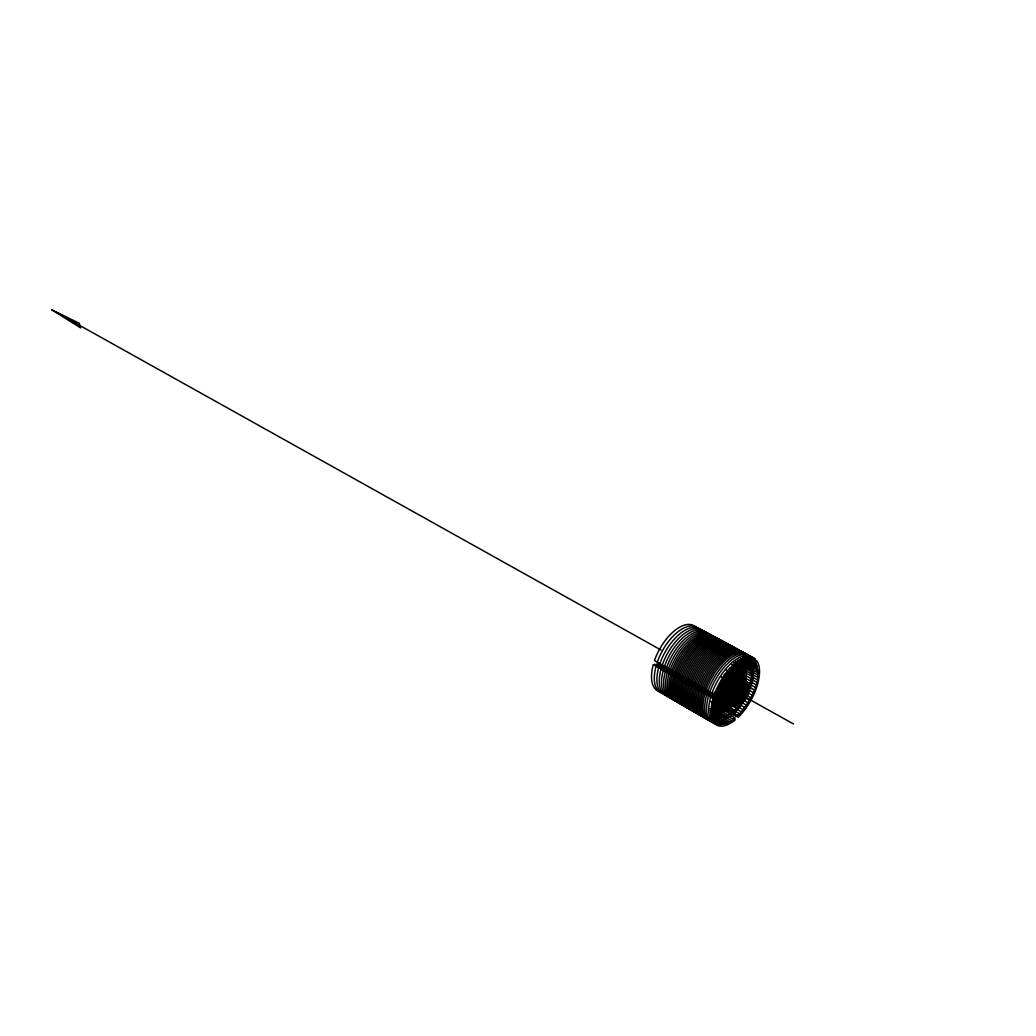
<?xml version="1.0" encoding="UTF-8"?>
<svg xmlns="http://www.w3.org/2000/svg" width="1036" height="1036" viewBox="0 0 1036 1036"><rect width="100%" height="100%" fill="white"/><g stroke="black" fill="none" stroke-linecap="round" stroke-linejoin="round"><path stroke-width="1.5" d="M748.614 689.251L751.618 677.712L751.061 668.414L749.585 665.423L739.963 660.113M716.977 700.465L717.534 694.664L719.657 688.033L723.102 681.494M743.68 677.945L743.757 677.22M743.977 678.412L744.12 676.974M725.459 700.983L726.262 695.039L717.961 690.235M733.592 672.157L745.156 678.541L746.14 684.278L743.382 682.633M743.731 682.569L746.503 684.058L746.71 682.582L743.939 681.053M733.462 701.657L734.692 695.48M737.49 679.124L747.306 684.55L748.886 688.254L747.642 694.496L736.531 688.305M661.784 667.249L662.328 664.905M745.285 680.963L746.257 673.866L745.532 668.09L744.301 665.5L738.681 662.392M656.306 665.798L656.746 664.037L713.195 695.972L712.729 697.772M657.899 665.229L658.274 663.752L714.762 695.687C713.118 702.304 711.369 711.369 717.352 716.342M659.531 667.624L659.984 665.863M662.496 669.308L662.949 667.547M665.203 670.836L665.643 669.075M667.65 672.222L668.103 670.46M669.891 673.491L670.344 671.729M671.924 674.656L672.377 672.882M675.459 676.65L675.912 674.876M676.987 677.518L677.453 675.744M678.438 678.347L678.904 676.573M679.901 679.163L680.354 677.389M681.351 679.992L681.805 678.217M682.802 680.82L683.268 679.033M684.265 681.636L684.731 679.862M685.728 682.465L686.182 680.691M687.192 683.294L687.645 681.52M688.655 684.123L689.121 682.348M690.118 684.964L690.585 683.177M691.595 685.793L692.048 684.006M693.058 686.622L693.524 684.848M694.534 687.464L695.001 685.677M696.011 688.293L696.477 686.505M698.963 689.963L699.429 688.189M726.663 709.284L737.891 715.669C750.504 702.486 772.882 665.643 744.431 656.979M700.44 690.805L700.906 689.018M701.916 691.647L702.395 689.859M703.405 692.488L703.871 690.701M704.894 693.33L705.361 691.543M706.513 694.25L706.979 692.462M708.352 695.285L708.818 693.498M710.437 696.477L710.916 694.677M711.978 694.327L712.289 693.123M654.804 664.18L714.646 697.966C706.902 713.571 719.062 734.278 735.21 718.026L731.002 715.63M656.125 665.967L656.06 666.213A37.348 18.518 -61.1 0 0 662.017 693.188M658.728 667.456L658.663 667.689A37.387 18.493 -61.1 0 0 666.951 695.169M661.136 668.816L661.059 669.049A37.425 18.467 -61.1 0 0 669.321 696.529M663.377 670.085L663.299 670.318A37.464 18.441 -61.1 0 0 670.318 697.629M665.449 671.263L665.371 671.496A37.503 18.428 -61.1 0 0 673.568 698.989M667.352 672.338L667.288 672.571A37.529 18.402 -61.1 0 0 675.446 700.077M669.101 673.322L669.023 673.555A37.568 18.389 -61.1 0 0 674.824 700.595M670.706 674.242L670.642 674.475A37.594 18.363 -61.1 0 0 678.761 701.994M672.157 675.058L672.092 675.304A37.607 18.35 -61.1 0 0 678.994 702.641M673.607 675.886L673.542 676.12A37.633 18.337 -61.1 0 0 681.623 703.638M675.019 676.689L674.954 676.922A37.659 18.324 -61.1 0 0 681.817 704.273M676.43 677.479L676.366 677.725A37.684 18.311 -61.1 0 0 682.077 704.778M677.842 678.282L677.777 678.515A37.71 18.298 -61.1 0 0 684.602 705.879M679.253 679.085L679.189 679.318A37.736 18.285 -61.2 0 0 686 706.682M680.678 679.888L680.6 680.121A37.749 18.272 -61.2 0 0 688.59 707.666M682.089 680.691L682.025 680.924A37.775 18.259 -61.2 0 0 689.989 708.469M683.514 681.494L683.436 681.74A37.801 18.234 -61.2 0 0 689.057 708.805M684.938 682.31L684.861 682.543A37.827 18.221 -61.2 0 0 691.595 709.919M686.35 683.112L686.285 683.346A37.853 18.208 -61.2 0 0 694.198 710.89M687.787 683.915L687.71 684.161A37.879 18.195 -61.2 0 0 695.596 711.706M689.212 684.731L689.134 684.964A37.892 18.182 -61.2 0 0 697.008 712.522M690.636 685.534L690.572 685.78A37.918 18.169 -61.2 0 0 697.228 713.169M692.074 686.35L691.996 686.583A37.944 18.156 -61.2 0 0 698.64 713.985M693.498 687.166L693.434 687.399A37.969 18.143 -61.2 0 0 701.242 714.957M694.936 687.969L694.871 688.215A37.995 18.117 -61.2 0 0 701.463 715.617M696.373 688.785L696.296 689.031A38.021 18.104 -61.2 0 0 701.76 716.148M697.811 689.6L697.733 689.846A38.047 18.091 -61.2 0 0 704.299 717.262M699.248 690.416L699.183 690.662A38.06 18.078 -61.2 0 0 705.723 718.077M700.699 691.232L700.621 691.478A38.086 18.065 -61.2 0 0 708.326 719.062M702.136 692.061L702.071 692.294A38.112 18.052 -61.2 0 0 708.572 719.722M703.586 692.877L703.509 693.11A38.138 18.026 -61.2 0 0 708.87 720.253M705.024 693.693L704.959 693.939A38.164 18.013 -61.2 0 0 711.421 721.367M706.746 694.664L706.669 694.91A38.19 18 -61.2 0 0 718.155 722.144M708.637 695.739L708.559 695.972A38.228 17.975 -61.2 0 0 720.02 723.219M710.748 696.943L710.683 697.176A38.254 17.962 -61.2 0 0 726.327 722.869M717.21 694.625L719.321 688.111M657.316 662.159L657.64 661.201A37.348 18.518 -61.1 0 1 697.966 628.049L695.143 626.534A37.296 18.544 -61.1 0 0 654.83 659.608L654.506 660.567L714.4 694.392L714.736 693.421A38.293 17.936 -61.2 0 1 755.102 658.87L748.704 655.425A38.19 18 -61.2 0 0 708.339 689.808L708.002 690.779M659.932 663.636L660.256 662.677A37.387 18.493 -61.1 0 1 700.582 629.461L746.982 654.493A38.164 18.013 -61.2 0 0 706.617 688.836L706.28 689.808M662.328 664.982L662.664 664.037A37.425 18.467 -61.1 0 1 702.991 630.769L703.081 630.846M664.568 666.252L664.905 665.293A37.464 18.441 -61.1 0 1 705.231 631.973L705.322 632.064M666.653 667.43L666.977 666.472A37.503 18.428 -61.1 0 1 707.303 633.1L707.407 633.19M668.557 668.505L668.893 667.547A37.529 18.402 -61.1 0 1 709.22 634.123L709.323 634.213M670.305 669.489L670.642 668.531A37.568 18.389 -61.1 0 1 710.968 635.068L711.059 635.159M671.924 670.409L672.247 669.437A37.594 18.363 -61.1 0 1 712.587 635.949L712.677 636.026M673.374 671.224L673.698 670.266A37.607 18.35 -61.1 0 1 714.037 636.726L714.128 636.816M674.824 672.04L675.161 671.082A37.633 18.337 -61.1 0 1 715.487 637.516L715.591 637.593M676.236 672.843L676.573 671.872A37.659 18.324 -61.1 0 1 716.899 638.267L717.003 638.357M677.648 673.633L677.984 672.675A37.684 18.311 -61.1 0 1 718.324 639.031L718.414 639.121M679.059 674.436L679.396 673.478A37.71 18.298 -61.1 0 1 719.735 639.795L719.826 639.885M680.484 675.239L680.807 674.268A37.736 18.285 -61.2 0 1 721.16 640.559L721.25 640.649M681.895 676.042L682.232 675.071A37.749 18.272 -61.2 0 1 722.571 641.323L722.662 641.413M683.32 676.845L683.656 675.873A37.775 18.259 -61.2 0 1 723.996 642.1L724.086 642.178M684.731 677.648L685.068 676.676A37.801 18.234 -61.2 0 1 725.42 642.864L725.511 642.955M686.156 678.45L686.492 677.479A37.827 18.221 -61.2 0 1 726.845 643.628L726.935 643.719M687.58 679.253L687.917 678.282A37.853 18.208 -61.2 0 1 728.269 644.405L728.36 644.496M689.018 680.056L689.354 679.085A37.879 18.195 -61.2 0 1 729.694 645.169L729.797 645.26M690.442 680.859L690.779 679.901A37.892 18.182 -61.2 0 1 731.131 645.946L731.222 646.037M691.867 681.675L692.216 680.704A37.918 18.169 -61.2 0 1 732.556 646.71L732.659 646.801M693.304 682.478L693.641 681.52A37.944 18.156 -61.2 0 1 733.993 647.487L734.084 647.578M694.742 683.294L695.078 682.323A37.969 18.143 -61.2 0 1 735.43 648.264L735.521 648.355M696.179 684.097L696.516 683.138A37.995 18.117 -61.2 0 1 736.868 649.041M697.616 684.913L697.953 683.941A38.021 18.104 -61.2 0 1 738.305 649.818L738.396 649.909M699.054 685.728L699.391 684.757A38.047 18.091 -61.2 0 1 739.743 650.595L739.846 650.686M700.491 686.544L700.841 685.573A38.06 18.078 -61.2 0 1 741.193 651.372L741.284 651.463M701.942 687.36L702.278 686.389A38.086 18.065 -61.2 0 1 742.631 652.149L742.734 652.24M703.379 688.176L703.729 687.205A38.112 18.052 -61.2 0 1 744.081 652.926L744.172 653.017M704.83 688.992L705.179 688.021A38.138 18.026 -61.2 0 1 745.532 653.716L745.622 653.794M709.893 691.854L710.23 690.87A38.228 17.975 -61.2 0 1 750.595 656.448L750.686 656.526M712.004 693.045L712.354 692.074A38.254 17.962 -61.2 0 1 752.719 657.588L752.809 657.679M715.902 694.081L723.232 679.202L734.071 666.2L739.782 661.978L745.195 659.66L749.96 659.362L753.819 661.136L745.855 656.746M725.99 694.91L728.684 688.331L721.729 684.446M726.301 694.923L728.994 688.344L722.105 684.343M719.45 687.8L722.843 681.377M725.109 696.956L739.406 704.985L743.952 700.971L747.603 694.612L736.479 688.422M747.837 694.767L744.262 701.022L726.314 690.779M734.874 695.014L738.474 688.694M735.107 695.169L738.707 688.849L731.481 684.809M722.752 678.528L723.206 677.829M741.944 701.929L734.912 710.411L716.666 700.155M739.743 699.792L741.245 697.604M739.924 700.025L740.921 698.575M732.931 682.102L728.878 687.982L721.924 684.097M729.059 688.228L733.125 682.348L737.787 678.269L742.074 676.897M723.024 681.079L727.285 675.537M723.18 681.377L727.427 675.835M725.433 674.786L726.21 673.827M726.586 673.348C731.584 667.663 740.08 659.129 748.16 663.908L742.501 660.826M732.659 710.916L733.902 709.673M728.438 706.578L727.194 707.808L734.912 712.198L736.169 710.955A33.061 15.527 -61.2 0 0 743.408 701.786M728.787 708.715L730.03 707.484M730.6 709.751L731.856 708.507M735.612 716.148L735.767 715.993A38.254 17.962 -61.2 0 0 737.256 714.516M733.527 714.957L733.695 714.814A38.228 17.975 -61.2 0 0 735.184 713.325M739.419 705.412L743.965 701.411L732.866 695.182M734.123 705.335L734.692 704.83L724.928 699.196M743.382 684.731L738.798 688.746L731.804 684.861M727.492 675.304L732.089 671.328L729.318 669.8M727.518 675.744L732.115 671.768L736.57 669.774L732.413 667.495M727.919 706.746L727.596 707.005A25.227 11.901 -61.2 0 1 712.703 704.208M718.129 716.795L720.784 717.508L724.954 716.925L732.232 712.768L725.252 708.805M724.229 708.171L728.593 706.163M729.538 669.657L732.31 671.186L736.687 669.256L732.517 666.977M713.454 710.735C715.889 716.018 732.737 710.048 725.485 707.161M742.229 676.353L738.02 677.673L729.668 673.063L733.669 675.109M739.315 705.037L735.508 705.27L725.731 699.74M739.108 705.581L735.301 705.814L724.19 699.533M743.459 684.692L747.254 684.524M738.15 662.6L742.799 663.908M724.268 707.679L720.616 707.458L716.433 705.089M724.034 708.223L720.383 708.002L713.377 704.027M742.747 672.649L740.326 670.111L736.648 669.761L732.478 667.482M740.494 669.541L736.881 669.217L732.711 666.938M51.8 309.855L79.293 323.258L80.64 327.894L51.8 309.855L661.059 650.038M722.39 683.941L729.564 687.49M736.156 695.998L744.716 700.245M726.741 705.27L729.771 706.772L717.029 699.727M729.486 707.303L716.782 700.31M719.541 690.559L726.637 694.094M739.743 689.316L743.952 691.426M725.213 673.801L728.088 675.252M726.547 678.114L733.773 681.753M739.367 688.241L723.257 679.383M730.043 679.059L734.343 681.261M733.333 684.356L739.937 687.749M734.239 701.968L739.989 704.92M728.994 702.317L734.705 705.257M730.484 673.905L734.433 675.977M743.667 679.797L746.412 681.248M730.898 673.167L733.747 674.682M743.537 684.42L749.041 687.347M733.177 667.702L737.101 669.8M740.766 672.493L743.511 673.97M742.423 676.366L745.402 677.958M742.139 676.897L745.117 678.489M734.692 679.72L738.655 681.843M738.694 669.644L742.773 671.833M733.281 667.547L737.554 669.839M745.881 684.938L748.652 686.415M735.21 679.707L739.16 681.817M741.789 683.242L744.418 684.654M717.145 700.103L730.225 707.122M718.259 703.871L725.329 707.666M710.787 635.767L712.522 636.7M717.042 639.147L718.453 639.898M724.112 642.955L725.537 643.719M728.386 645.26L727.285 644.923M747.111 657.329L752.68 660.346M751.942 665.76L757.614 668.829M742.462 671.509L732.763 666.303M732.335 666.834L738.008 669.891M739.264 671.186L743.395 673.413M741.828 677.453L745.972 679.694M734.42 678.968L739.652 681.805M742.268 683.216L744.884 684.628M716.977 699.533L721.082 701.748M745.894 657.122L750.077 659.388M746.308 658.663L756.047 663.934M742.877 657.057L747.06 659.323M745.104 659.323L756.707 665.397M742.631 658.093L745.428 659.608M745.855 660.864L757.238 667.042M740.934 658.598L743.731 660.113M735.016 667.171L741.854 670.875M736.7 668.246L742.164 671.198M733.294 666.925L738.914 669.968M732.815 666.873L738.461 669.929M733.358 672.403L736.13 673.905M745.816 679.163L738.901 675.407L745.311 679.059M729.771 701.799L735.249 704.778L734.135 705.762L728.632 702.641M719.385 700.802L722.221 702.343M726.482 704.648L730.743 706.953M739.16 659.323L741.957 660.851M742.838 661.123L745.661 662.664M739.821 660.903L750.388 666.757M752.175 667.689L757.847 670.771M737.347 660.256L740.144 661.784M738.163 661.188L751.022 668.311M752.253 669.774L757.925 672.869M734.369 666.498L741.245 670.253M734.692 666.834L741.556 670.564M733.773 666.964L739.354 670.007M740.507 671.367L743.278 672.869M734.394 672.442L744.055 677.686M739.678 679.538L746.606 683.32M742.708 682.478L748.264 685.495M735.418 679.215L739.678 681.52M742.514 683.061L745.363 684.602M735.508 661.395L738.305 662.91M740.183 663.921L751.463 670.072M738.008 662.872L744.949 666.653M738.59 664.283L745.532 668.065M744.703 668.155L751.747 672.001M752.188 671.975L757.86 675.058M733.63 662.742L736.428 664.27M737.606 665.138L745.92 669.67M744.793 670.266L751.825 674.112M751.981 674.281L757.64 677.376M743.408 669.929L746.179 671.432M734.045 666.161L740.947 669.929M734.252 667.003L739.808 670.046M734.576 672.584L745.674 678.645M738.759 675.524L741.556 677.052M738.331 679.72L741.116 681.235M743.887 682.75L748.057 685.029M735.936 679.189L738.759 680.73M743.006 683.048L745.842 684.589M743.511 685.897L747.694 688.176M732.31 702.822L735.055 704.312M725.278 700.051L735.78 705.788M731.753 664.27L734.55 665.798M733.566 665.747L740.636 669.619L743.071 672.144L737.541 669.114M740.326 670.111L733.333 666.29L738.694 669.385M743.485 671.846L751.76 676.197M753.03 677.453L757.277 679.784M737.619 669.282L743.149 672.312L744.12 676.728M737.218 669.619L742.786 672.714L743.744 677.13M745.855 675.666L751.476 678.748M751.113 679.15L756.759 682.258M738.111 679.215L747.862 684.563M743.498 683.022L746.308 684.563M725.796 700.025L732.335 703.599M733.19 666.977L737.334 669.256M737.969 669.722L742.139 672.014A25.201 11.914 -61.2 0 0 740.559 666.459L740.403 666.252M738.292 670.046L742.449 672.325M743.175 676.055L745.933 677.57M734.187 671.794L745.039 677.764M732.478 670.991L751.035 681.235M733.358 672.04L743.628 677.699M751.89 682.465L756.125 684.796M726.197 669.878L728.994 671.419M744.806 680.704L750.414 683.786M738.37 679.914L741.18 681.455M743.977 682.996L746.788 684.537M724.475 686.868L728.658 689.16M726.365 698.834L734.653 703.405M727.622 700.712L732.828 703.573M738.733 669.839L741.543 671.38M733.656 667.016L741.841 671.704M751.087 685.042L755.322 687.373M729.409 673.219L737.774 677.829L733.177 681.817L726.21 677.958M738.02 678.127L746.347 682.802M729.435 673.646L733.695 675.912M736.298 677.803L747.474 683.967L743.667 684.148L735.288 679.512M736.505 677.945L747.668 684.11L749.235 687.8L745.052 685.495M746.827 684.861L749.624 686.415M750.181 687.645L754.402 689.989M734.977 679.655L743.356 684.304L738.772 688.305L730.393 683.643M734.99 680.095L739.264 682.374M743.68 685.081L749.248 688.163L748.005 694.314L739.678 689.665M726.534 691.426L734.912 696.062M740.61 700.362L743.395 701.903M730.147 701.786L732.97 703.353M738.422 669.515L741.232 671.069M733.954 671.211L743.628 676.573M730.095 669.411L732.866 670.939M730.238 672.895L738.551 677.505M737.865 677.557L746.192 682.193M734.407 678.71L744.146 684.123M741.918 684.395L748.886 688.357M749.145 690.261L753.366 692.605M725.977 678.243L733.203 682.258M721.03 676.754L723.827 678.308M717.831 691.154L724.773 695.014M726.145 698.342L734.446 702.939M717.663 698.057L720.421 699.585M713.778 704.117L720.849 708.028M732.348 665.643L739.134 669.424M734.977 667.288L740.623 670.434M738.111 669.178L740.934 670.745M741.711 683.902L748.691 687.787M747.979 692.864L752.201 695.208M746.71 695.441L750.932 697.798M727.311 698.627L734.252 702.486M717.495 697.5L721.639 699.805M714.257 704.143L721.302 708.054M732.84 665.682L739.587 669.463M729.279 668.401L743.511 676.029M729.422 671.937L739.069 677.35M737.697 677L746.049 681.675M736.311 679.461L744.625 684.097M742.89 684.2L748.484 687.334M735.754 691.75L793.524 724.009M745.337 697.979L749.559 700.336M726.495 690.326L735.068 695.285L733.838 701.476L726.871 697.552M727.104 698.135L734.045 702.032M716.148 704.959L721.755 708.08M733.32 665.734L740.041 669.502M735.443 678.671L747.707 685.482M725.446 676.65L733.76 681.325M743.874 700.465L748.096 702.822M732.853 694.755L743.952 700.971M742.32 702.861L746.542 705.231M718.945 691.362L725.886 695.273L725.083 701.217L716.77 696.516M733.061 702.473L738.629 705.607M717.326 696.943L721.47 699.274M730.6 704.532L733.371 706.086M714.529 703.794L719.929 706.824M716.213 704.868L722.221 708.106M731.222 668.919L733.954 670.46M733.682 670.02L743.382 675.472M729.991 671.768L739.6 677.181M738.927 677.22L745.894 681.144M735.961 678.645L745.57 684.058M744.094 684.498L748.29 686.868M731.015 683.112L739.354 687.813M736.7 687.464L747.798 693.731M740.701 705.179L744.91 707.562M726.883 697.642L733.838 701.566L735.456 705.231M725.135 697.319L733.488 702.019L735.094 705.684M735.754 704.894L738.538 706.474M714.387 693.369L717.145 694.923L716.588 700.725L713.83 699.158M739.018 707.394L743.226 709.777M718.984 705.827L723.128 708.158M715.228 703.923L719.308 706.228M716.912 704.998L722.675 708.132M736.479 678.632L746.049 684.032M743.887 684.019L748.096 686.402M724.384 699.922L734.045 705.374L729.836 706.772L722.947 702.861M718.531 697.073L721.302 698.64L717.145 696.386M728.373 702.797L733.889 705.904L729.694 707.303L715.889 699.481M716.782 696.801L725.096 701.501L726.34 705.633M732.556 706.151L736.738 708.52M737.269 709.492L741.478 711.874M717.417 699.74L720.175 701.294M715.798 699.624L728.735 706.928M716.355 699.999L727.596 706.358M719.45 705.853L723.581 708.197M714.905 703.612L718.997 705.917M733.553 669.411L743.265 674.915M730.561 671.587L745.609 680.108M738.772 676.676L745.752 680.626M735.638 677.829L746.529 684.019M745.324 684.472L747.901 685.949M726.055 676.12L734.33 680.82M721.069 682.53L729.383 687.244M731.843 702.887L735.987 705.231M725.148 699.701L734.9 705.231M716.86 699.481L729.396 706.578M716.951 699.624L728.645 706.202M717.482 699.986L722.014 702.525M724.371 703.897L727.505 705.645M732.685 709.867L739.704 713.843M713.843 699.404L716.601 700.971L717.65 705.348M717.417 703.781L724.345 707.653L727.609 706.151L716.977 699.779M713.895 702.589L720.564 707.433M723.788 708.391L726.534 709.958M713.519 703.004L718.362 705.309M710.657 701.54L720.24 707.938M734.809 669.606L743.149 674.371M730.419 667.896L734.498 670.214M736.169 677.816L746.995 683.993M731.623 682.569L739.924 687.308M728.373 690.261L735.327 694.224M733.423 693.796L744.483 700.09M718.013 689.341L726.327 694.094M725.278 696.127L739.976 704.493M733.708 703.638L736.466 705.205M726.249 704.247L730.367 706.591M716.485 699.585L726.184 705.115M714.244 703.586L721.069 707.484M713.04 703.716L719.929 707.64M729.979 713.273L731.843 714.879A33.061 15.527 -61.2 0 1 712.354 713.351M722.105 709.44L730.367 714.154M720.473 710.256L723.219 711.823M721.548 711.343L728.515 715.319M732.931 718.505L735.275 719.839L734.615 720.396A38.293 17.936 -61.2 0 1 713.066 698.523L653.25 664.607A37.296 18.544 -61.1 0 0 661.603 692.087M713.377 707.73L721.613 712.431M727.764 716.239L733.384 719.45M722.48 719.411L727.984 722.545M732.504 672.183L740.649 676.845M738.254 687.412L747.953 692.954M714.723 692.229L717.482 693.809M734.2 703.612L736.946 705.179M727.829 700.906L734.692 704.83M716.873 695.726L725.187 700.478M718.065 703.496L724.889 707.407M713.377 702.434L717.521 704.804M717.443 705.179L721.535 707.51M713.752 703.858L719.295 707.031M712.703 703.392L719.619 707.329M719.735 712.25L726.702 716.239M713.221 708.87L720.085 712.794M713.131 709.789L718.634 712.936M715.19 711.343L724.954 716.925M725.938 717.456L731.558 720.667M709.984 708.624L712.755 710.204M713.144 710.476L717.275 712.833M713.26 710.929L716.005 712.509M713.493 711.745L723.27 717.339M711.849 711.499L714.646 713.105M724.138 718.492L729.758 721.703M710.061 710.748L712.833 712.328M713.39 712.716L721.768 717.521M736.065 669.813L743.019 673.814M730.989 667.65L735.042 669.981M741.258 677.168L745.454 679.59M726.495 672.247L729.227 673.814M743.628 682.789L747.513 685.016M733.32 702.797L737.412 705.153M724.708 698.704L734.498 704.312M724.06 702.499L730.898 706.423M716.316 699.028L726.029 704.61M713.908 698.419L716.666 699.999M717.922 705.205L721.988 707.536M713.092 703.211L718.673 706.423M713.428 703.535L718.984 706.733M712.638 712.859L715.449 714.464M713.182 713.415L720.162 717.417M711.784 713.053L718.777 717.067M711.926 713.234L717.521 716.446M710.308 712.729L713.066 714.309M719.411 719.23L726.262 723.18M710.709 714.529L713.467 716.122M713.636 717.275L724.604 723.581M711.253 716.187L714.011 717.767M731.714 671.237L741.18 676.689M726.676 675.576L734.912 680.328M732.245 682.038L740.494 686.803M721.613 681.74L729.888 686.505M733.682 700.012L740.546 703.988M732.465 701.981L737.891 705.115M725.886 699.015L734.291 703.858M713.247 701.864L717.391 704.26M717.054 704.454L722.442 707.575M712.897 702.848L718.052 705.814M712.768 702.9L718.362 706.125M710.554 716.86L723.011 723.801M711.382 718.129L721.509 723.788M710.981 718.414L720.098 723.555M711.9 719.152L718.777 723.115M737.334 670.033L742.903 673.27M731.558 667.391L735.599 669.735M733.734 672.377L736.311 673.853M739.795 687.386L748.109 692.19M727.466 688.629L735.767 693.434M735.288 693.731L744.923 699.313M718.375 688.461L726.663 693.265M725.433 695.298L733.773 700.116M725.083 698.173L734.084 703.392M716.977 694.923L725.278 699.727M724.617 702.317L731.416 706.254M716.148 698.471L725.873 704.091M715.941 701.657L725.433 707.161M717.534 704.48L722.908 707.601M732.284 671.056L741.698 676.521M727.078 671.729L729.797 673.322M732.97 701.955L738.37 705.089M715.967 697.901L725.718 703.573M713.972 697.681L716.731 699.274M713.105 701.294L717.249 703.703M718.013 704.506L723.361 707.627M732.128 667.145L736.143 669.489M727.298 675.045L735.482 679.823M733.462 701.929L738.849 705.063M726.145 698.432L733.889 702.939M731.947 706.073L716.264 696.697M716.536 701.385L725.977 706.902M717.158 703.768L723.814 707.653M732.866 681.494L741.077 686.298M739.963 686.557L748.264 691.426M739.704 690.481L743.809 692.89M722.17 680.95L730.406 685.78M725.601 694.47L733.928 699.339M734.278 699.481L741.116 703.483M725.925 697.94L733.682 702.486M717.08 694.12L725.381 698.989M715.798 697.345L725.563 703.055M712.975 700.725L717.119 703.159M722.429 684.537L725.187 686.156M729.331 688.59L736.22 692.644M735.767 692.89L745.376 698.523M720.111 688.396L727 692.449M724.397 701.152L732.465 705.904M714.05 696.93L716.795 698.549M715.785 700.336L726.521 706.656M727.673 671.224L730.367 672.817M727.919 674.514L736.052 679.318M716.446 697.254L725.407 702.537M712.833 700.168L716.99 702.615M733.475 680.963L741.647 685.806M740.041 689.639L742.773 691.258M725.757 693.641L741.685 702.978M717.184 693.33L725.485 698.251M724.954 700.971L732.996 705.723M716.381 700.051L727.065 706.397M741.504 686.557L748.419 690.662M722.714 680.173L730.911 685.042M714.115 696.192L716.873 697.824M712.703 699.598L716.86 702.071M728.256 670.719L730.95 672.325M728.425 686.933L736.674 691.854M736.259 692.035L745.816 697.746M719.101 686.7L727.337 691.621M724.19 699.986L733.514 705.555M712.91 699.235L716.731 701.514M734.071 672.183L742.307 677.117M728.528 673.983L736.622 678.826M734.097 680.432L742.216 685.301M734.135 697.616L742.255 702.486M717.288 692.527L725.588 697.5M741.672 685.741L748.575 689.885M727.311 693.641L734.239 697.798M712.807 694.625L716.938 697.098M728.852 670.214L731.52 671.833M737.982 678.554L746.244 683.54M729.15 673.452L737.205 678.321M728.917 686.091L737.127 691.064M736.738 691.193L746.257 696.969M720.823 686.648L727.673 690.805M734.705 679.888L742.786 684.796M741.841 684.925L748.73 689.121M726.78 692.398L742.812 701.981M717.404 691.724L725.679 696.762M712.885 693.874L717.003 696.373M725.148 679.422L731.921 683.566M729.396 685.236L737.567 690.274M737.218 690.339L746.71 696.179M721.185 685.78L728.01 689.976M726.935 691.569L743.382 701.476M718.194 691.349L725.783 696.011M714.322 693.965L717.08 695.648M724.073 674.565L726.754 676.236M724.345 677.803L732.426 682.841M731.235 685.249L738.02 689.484M737.71 689.497L747.15 695.402M720.175 684.058L728.347 689.16M749.481 661.706L748.717 661.149A33.061 15.527 -61.2 0 0 742.695 660.139M747.189 660.463L746.425 659.906A33.023 15.54 -61.2 0 0 745.557 659.44M741.18 665.954L740.986 665.811A25.227 11.901 -61.2 0 0 732.75 666.057M738.966 664.749L738.772 664.594A25.201 11.914 -61.2 0 0 738.124 664.218M748.614 661.991L748.808 662.237A33.023 15.54 -61.2 0 1 751.1 670.642M746.529 660.851L746.723 661.097A32.997 15.566 -61.2 0 1 748.51 665.384M754.221 659.207L754.545 659.634A38.254 17.962 -61.2 0 1 757.161 671.134M752.097 658.067L752.421 658.482A38.228 17.975 -61.2 0 1 754.091 662.056M750.206 657.044L750.53 657.471A38.19 18 -61.2 0 1 752.201 661.033M725.459 701.074L726.702 705.218M745.532 678.127L746.71 682.297M716.977 700.569L718.026 704.946M744.185 677.92A25.227 11.901 -61.2 0 0 742.773 667.676L738.629 665.41A25.188 11.927 -61.2 0 1 740.118 669.787M712.833 695.881A25.227 11.901 -61.2 0 1 713.428 693.123M722.455 707.679A25.201 11.914 -61.2 0 1 713.39 708.08M735.91 663.623A25.201 11.914 -61.2 0 1 736.7 663.726M719.58 707.07A25.188 11.927 -61.2 0 1 713.519 707.951M736.946 664.49A25.162 11.94 -61.2 0 1 738.551 669.929M717.922 706.125A25.162 11.94 -61.2 0 1 713.428 707.187M735.91 664.426A25.149 11.953 -61.2 0 1 736.985 668.065M717.443 704.83A25.149 11.953 -61.2 0 1 711.978 706.371M734.835 664.452A25.136 11.953 -61.2 0 1 735.547 667.288M715.047 704.493A25.136 11.953 -61.2 0 1 712.276 705.387M733.32 712.276A38.19 18 -61.2 0 1 731.83 713.752L738.111 717.326A38.293 17.936 -61.2 0 0 756.928 660.916L748.821 656.539A38.164 18.013 -61.2 0 1 750.491 660.113M715.125 721.432A38.164 18.013 -61.2 0 1 712.6 721.522M748.018 656.837A38.138 18.026 -61.2 0 1 749.054 659.323M730.212 710.515A38.138 18.026 -61.2 0 1 728.722 711.978M713.7 720.603A38.138 18.026 -61.2 0 1 712.418 720.719M711.175 720.693A38.138 18.026 -61.2 0 1 709.997 720.538M684.407 705.244A37.684 18.311 -61.1 0 1 683.203 705.076M691.388 709.272A37.801 18.234 -61.2 0 1 690.196 709.116M704.066 716.601A38.021 18.104 -61.2 0 1 702.887 716.433M746.567 656.06A38.112 18.052 -61.2 0 1 747.137 657.251M728.787 709.699A38.112 18.052 -61.2 0 1 727.298 711.175M677.168 701.074A37.568 18.389 -61.1 0 1 675.964 700.893M745.532 698.303A33.061 15.527 -61.2 0 0 751.1 663.48L744.884 660.1A32.971 15.579 -61.2 0 1 746.671 664.387M737.8 661.836A33.061 15.527 -61.2 0 1 739.069 661.24M740.313 660.748A33.061 15.527 -61.2 0 1 741.53 660.385M726.987 715.449A33.023 15.54 -61.2 0 1 723.193 717.43M721.975 717.883A33.023 15.54 -61.2 0 1 712.211 715.941M719.916 716.692A32.997 15.566 -61.2 0 1 713.403 716.925M716.912 715.98A32.971 15.579 -61.2 0 1 712.548 716.135M743.252 659.22A32.945 15.592 -61.2 0 1 745.052 663.506M715.319 715.06A32.945 15.592 -61.2 0 1 711.978 715.345M742.333 659.349A32.919 15.605 -61.2 0 1 742.825 660.372M743.239 661.499A32.919 15.605 -61.2 0 1 743.576 662.703M713.843 714.218A32.919 15.605 -61.2 0 1 712.69 714.439M733.941 665.488A25.123 11.966 -61.2 0 1 734.123 666.498"/></g></svg>
